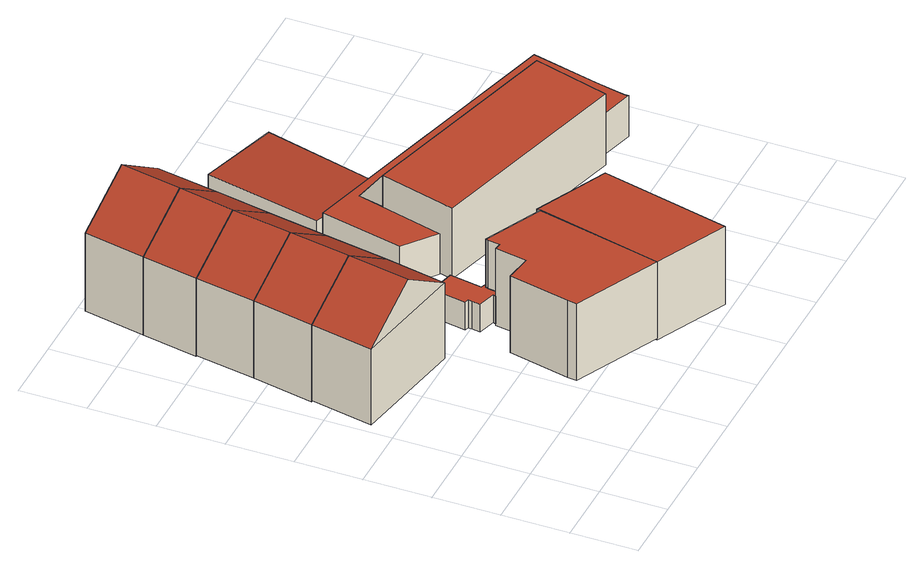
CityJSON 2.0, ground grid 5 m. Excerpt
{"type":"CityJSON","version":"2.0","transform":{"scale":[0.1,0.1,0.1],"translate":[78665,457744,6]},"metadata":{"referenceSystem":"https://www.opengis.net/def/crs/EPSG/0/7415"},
"CityObjects":{
"building1":{"type":"Building","attributes":{"roofType":"1030","RelativeEavesHeight":6.27,"RelativeRidgeHeight":9.25,"AbsoluteEavesHeight":13.19,"AbsoluteRidgeHeight":16.17},"geometry":[{"type":"Solid","lod":"2","boundaries":[[[[0,1,2,3]],[[1,4,5,2]],[[4,6,7,5]],[[6,0,3,7]],[[4,1,8]],[[0,6,9]],[[1,0,9,8]],[[6,4,8,9]],[[3,2,5,7]]]],"semantics":{"surfaces":[{"type":"WallSurface"},{"type":"RoofSurface","Direction":280.59,"Slope":55.96},{"type":"RoofSurface","Direction":100.42,"Slope":55.96},{"type":"GroundSurface"}],"values":[[0,0,0,0,0,0,1,2,3]]}}]},
"building2":{"type":"Building","attributes":{"roofType":"1030","RelativeEavesHeight":6.38,"RelativeRidgeHeight":9.36,"AbsoluteEavesHeight":13.19,"AbsoluteRidgeHeight":16.17},"geometry":[{"type":"Solid","lod":"2","boundaries":[[[[1,10,11,12]],[[10,13,14,11]],[[13,4,15,14]],[[4,1,12,15]],[[13,10,16]],[[1,4,8]],[[10,1,8,16]],[[4,13,16,8]],[[12,11,14,15]]]],"semantics":{"surfaces":[{"type":"WallSurface"},{"type":"RoofSurface","Direction":280.59,"Slope":55.87},{"type":"RoofSurface","Direction":100.42,"Slope":55.87},{"type":"GroundSurface"}],"values":[[0,0,0,0,0,0,1,2,3]]}}]},
"building3":{"type":"Building","attributes":{"roofType":"1030","RelativeEavesHeight":6.43,"RelativeRidgeHeight":9.41,"AbsoluteEavesHeight":13.19,"AbsoluteRidgeHeight":16.17},"geometry":[{"type":"Solid","lod":"2","boundaries":[[[[10,17,18,11]],[[17,19,20,18]],[[19,13,14,20]],[[13,10,11,14]],[[19,17,21]],[[10,13,16]],[[17,10,16,21]],[[13,19,21,16]],[[11,18,20,14]]]],"semantics":{"surfaces":[{"type":"WallSurface"},{"type":"RoofSurface","Direction":280.59,"Slope":55.79},{"type":"RoofSurface","Direction":100.42,"Slope":55.79},{"type":"GroundSurface"}],"values":[[0,0,0,0,0,0,1,2,3]]}}]},
"building4":{"type":"Building","attributes":{"roofType":"1030","RelativeEavesHeight":6.47,"RelativeRidgeHeight":9.45,"AbsoluteEavesHeight":13.19,"AbsoluteRidgeHeight":16.17},"geometry":[{"type":"Solid","lod":"2","boundaries":[[[[17,22,23,24]],[[22,25,26,23]],[[25,19,27,26]],[[19,17,24,27]],[[25,22,28]],[[17,19,21]],[[22,17,21,28]],[[19,25,28,21]],[[24,23,26,27]]]],"semantics":{"surfaces":[{"type":"WallSurface"},{"type":"RoofSurface","Direction":280.59,"Slope":55.71},{"type":"RoofSurface","Direction":100.42,"Slope":55.71},{"type":"GroundSurface"}],"values":[[0,0,0,0,0,0,1,2,3]]}}]},
"building5":{"type":"Building","children":["building5-1","building5-2","building5-3"]},
"building5-1":{"type":"BuildingPart","attributes":{"roofType":"1000","RelativeEavesHeight":3.19,"RelativeRidgeHeight":3.19,"AbsoluteEavesHeight":10.3,"AbsoluteRidgeHeight":10.3},"parents":["building5"],"geometry":[{"type":"Solid","lod":"2","boundaries":[[[[29,30,31,32]],[[30,33,34,31]],[[33,35,36,34]],[[35,37,38,36]],[[37,39,40,38]],[[39,29,32,40]],[[39,37,35,33,30,29]],[[32,31,34,36,38,40]]]],"semantics":{"surfaces":[{"type":"WallSurface"},{"type":"RoofSurface","Direction":0,"Slope":90},{"type":"GroundSurface"}],"values":[[0,0,0,0,0,0,1,2]]}}]},
"building5-2":{"type":"BuildingPart","attributes":{"roofType":"1000","RelativeEavesHeight":2.28,"RelativeRidgeHeight":2.28,"AbsoluteEavesHeight":9.4,"AbsoluteRidgeHeight":9.4},"parents":["building5"],"geometry":[{"type":"Solid","lod":"2","boundaries":[[[[41,42,43,44]],[[42,45,46,43]],[[45,47,48,46]],[[47,49,50,48]],[[49,51,52,50]],[[51,53,54,52]],[[53,55,56,54]],[[55,57,58,56]],[[57,59,60,58]],[[59,61,62,60]],[[61,63,64,62]],[[63,65,66,64]],[[65,67,32,66]],[[67,68,40,32]],[[68,41,44,40]],[[68,67,65,63,61,59,57,55,53,51,49,47,45,42,41]],[[44,43,46,48,50,52,54,56,58,60,62,64,66,32,40]]]],"semantics":{"surfaces":[{"type":"WallSurface"},{"type":"RoofSurface","Direction":82.88,"Slope":90},{"type":"GroundSurface"}],"values":[[0,0,0,0,0,0,0,0,0,0,0,0,0,0,0,1,2]]}}]},
"building5-3":{"type":"BuildingPart","attributes":{"roofType":"1000","RelativeEavesHeight":6.41,"RelativeRidgeHeight":6.41,"AbsoluteEavesHeight":13.4,"AbsoluteRidgeHeight":13.4},"parents":["building5"],"geometry":[{"type":"Solid","lod":"2","boundaries":[[[[69,70,71,72]],[[70,73,74,71]],[[73,75,76,74]],[[75,77,78,76]],[[77,79,80,78]],[[79,81,82,80]],[[81,83,84,82]],[[83,85,86,84]],[[85,87,88,86]],[[87,69,72,88]],[[87,85,83,81,79,77,75,73,70,69]],[[72,71,74,76,78,80,82,84,86,88]]]],"semantics":{"surfaces":[{"type":"WallSurface"},{"type":"RoofSurface","Direction":270,"Slope":90},{"type":"GroundSurface"}],"values":[[0,0,0,0,0,0,0,0,0,0,1,2]]}}]},
"building6":{"type":"Building","attributes":{"roofType":"1030","RelativeEavesHeight":6.49,"RelativeRidgeHeight":9.47,"AbsoluteEavesHeight":13.19,"AbsoluteRidgeHeight":16.17},"geometry":[{"type":"Solid","lod":"2","boundaries":[[[[22,89,90,23]],[[89,91,92,90]],[[91,25,26,92]],[[25,22,23,26]],[[91,89,93]],[[22,25,28]],[[89,22,28,93]],[[25,91,93,28]],[[23,90,92,26]]]],"semantics":{"surfaces":[{"type":"WallSurface"},{"type":"RoofSurface","Direction":280.59,"Slope":55.63},{"type":"RoofSurface","Direction":100.42,"Slope":55.63},{"type":"GroundSurface"}],"values":[[0,0,0,0,0,0,1,2,3]]}}]},
"building7":{"type":"Building","children":["building7-1","building7-2"]},
"building7-1":{"type":"BuildingPart","attributes":{"roofType":"1010","RelativeEavesHeight":3.38,"RelativeRidgeHeight":3.38,"AbsoluteEavesHeight":10.37,"AbsoluteRidgeHeight":10.37},"parents":["building7"],"geometry":[{"type":"Solid","lod":"2","boundaries":[[[[94,95,96,97]],[[95,98,99,96]],[[98,100,101,99]],[[100,94,97,101]],[[100,98,95,94]],[[97,96,99,101]]]],"semantics":{"surfaces":[{"type":"WallSurface"},{"type":"RoofSurface","Direction":223.29,"Slope":90},{"type":"GroundSurface"}],"values":[[0,0,0,0,1,2]]}}]},
"building7-2":{"type":"BuildingPart","attributes":{"roofType":"1000","RelativeEavesHeight":6.5,"RelativeRidgeHeight":6.5,"AbsoluteEavesHeight":13.4,"AbsoluteRidgeHeight":13.4},"parents":["building7"],"geometry":[{"type":"Solid","lod":"2","boundaries":[[[[102,69,103,104]],[[69,105,106,103]],[[105,107,108,106]],[[107,102,104,108]],[[107,105,69,102]],[[104,103,106,108]]]],"semantics":{"surfaces":[{"type":"WallSurface"},{"type":"RoofSurface","Direction":0,"Slope":90},{"type":"GroundSurface"}],"values":[[0,0,0,0,1,2]]}}]},
"building8":{"type":"Building","attributes":{"roofType":"1010","RelativeEavesHeight":2.55,"RelativeRidgeHeight":2.83,"AbsoluteEavesHeight":9.04,"AbsoluteRidgeHeight":9.32},"geometry":[{"type":"Solid","lod":"2","boundaries":[[[[109,110,111,112]],[[110,113,114,111]],[[113,115,116,114]],[[115,109,112,116]],[[115,113,110,109]],[[112,111,114,116]]]],"semantics":{"surfaces":[{"type":"WallSurface"},{"type":"RoofSurface","Direction":103.41,"Slope":85.1},{"type":"GroundSurface"}],"values":[[0,0,0,0,1,2]]}}]},
"building9":{"type":"Building","attributes":{"roofType":"1000","RelativeEavesHeight":5.9,"RelativeRidgeHeight":5.9,"AbsoluteEavesHeight":12.26,"AbsoluteRidgeHeight":12.26},"geometry":[{"type":"Solid","lod":"2","boundaries":[[[[117,118,119,120]],[[118,121,122,119]],[[121,123,124,122]],[[123,117,120,124]],[[123,121,118,117]],[[120,119,122,124]]]],"semantics":{"surfaces":[{"type":"WallSurface"},{"type":"RoofSurface","Direction":0,"Slope":90},{"type":"GroundSurface"}],"values":[[0,0,0,0,1,2]]}}]},
"building10":{"type":"Building","attributes":{"roofType":"1000","RelativeEavesHeight":3.38,"RelativeRidgeHeight":3.38,"AbsoluteEavesHeight":9.68,"AbsoluteRidgeHeight":9.68},"geometry":[{"type":"Solid","lod":"2","boundaries":[[[[125,126,127,128]],[[126,129,130,127]],[[129,131,132,130]],[[131,133,134,132]],[[133,135,136,134]],[[135,137,138,136]],[[137,139,140,138]],[[139,141,142,140]],[[141,143,144,142]],[[143,145,146,144]],[[145,147,148,146]],[[147,149,150,148]],[[149,125,128,150]],[[149,147,145,143,141,139,137,135,133,131,129,126,125]],[[128,127,130,132,134,136,138,140,142,144,146,148,150]]]],"semantics":{"surfaces":[{"type":"WallSurface"},{"type":"RoofSurface","Direction":0,"Slope":90},{"type":"GroundSurface"}],"values":[[0,0,0,0,0,0,0,0,0,0,0,0,0,1,2]]}}]},
"building11":{"type":"Building","attributes":{"roofType":"1010","RelativeEavesHeight":4.66,"RelativeRidgeHeight":5.95,"AbsoluteEavesHeight":10.97,"AbsoluteRidgeHeight":12.26},"geometry":[{"type":"Solid","lod":"2","boundaries":[[[[143,141,142,144]],[[141,118,140,142]],[[118,117,146,140]],[[117,143,144,146]],[[117,118,141,143]],[[144,142,140,146]]]],"semantics":{"surfaces":[{"type":"WallSurface"},{"type":"RoofSurface","Direction":15.62,"Slope":38.25},{"type":"GroundSurface"}],"values":[[0,0,0,0,1,2]]}}]}
},
"vertices":[
[1,166,72],[10,213,72],[10,213,9],[1,166,9],[97,196,72],[97,196,9],[88,150,72],[88,150,9],[54,205,102],[45,158,102],
[19,259,72],[19,259,8],[10,213,8],[105,243,72],[105,243,8],[97,196,8],[62,251,102],
[27,304,72],[27,304,8],[113,288,72],[113,288,8],[70,296,102],
[35,346,72],[35,346,7],[27,304,7],[121,329,72],[121,329,7],[113,288,7],[78,338,102],
[163,136,43],[166,144,43],[166,144,11],[163,136,11],[187,133,43],[187,133,11],[185,125,43],[185,125,11],[185,122,43],[185,122,11],[162,133,43],[162,133,11],
[141,143,34],[140,141,34],[140,141,11],[141,143,11],[139,132,34],[139,132,11],[134,133,34],[134,133,11],[135,135,34],[135,135,11],[122,139,34],[122,139,11],[123,145,34],[123,145,11],[123,148,34],[123,148,11],[120,149,34],[120,149,11],[124,174,34],[124,174,11],[131,173,34],[131,173,11],[144,170,34],[144,170,11],[140,146,34],[140,146,11],[163,136,34],[162,133,34],
[163,28,74],[99,59,74],[99,59,10],[163,28,10],[100,66,74],[100,66,10],[110,112,74],[110,112,10],[130,109,74],[130,109,10],[134,133,74],[134,133,10],[139,132,74],[139,132,10],[140,141,74],[140,141,10],[141,143,74],[141,143,10],[185,122,74],[185,122,10],
[44,392,72],[44,392,7],[129,376,72],[129,376,7],[87,384,102],
[212,112,44],[216,121,44],[216,121,10],[212,112,10],[244,107,44],[244,107,10],[240,99,44],[240,99,10],
[217,2,74],[163,28,9],[217,2,9],[185,125,74],[185,125,9],[240,99,74],[240,99,9],
[249,347,28],[226,258,28],[226,258,5],[249,347,5],[165,276,33],[165,276,5],[184,363,33],[184,363,5],
[192,240,63],[350,196,63],[350,196,4],[192,240,4],[334,139,63],[334,139,4],[177,183,63],[177,183,4],
[170,274,37],[387,214,37],[387,214,3],[170,274,3],[375,164,37],[375,164,3],[371,146,37],[371,146,3],[370,141,37],[370,141,3],[370,138,37],[370,138,3],[337,147,37],[337,147,3],[350,196,37],[350,196,3],[354,215,37],[354,215,3],[197,259,37],[197,259,3],[192,240,37],[192,240,3],[180,193,37],[180,193,3],[156,212,37],[156,212,3]
]}
